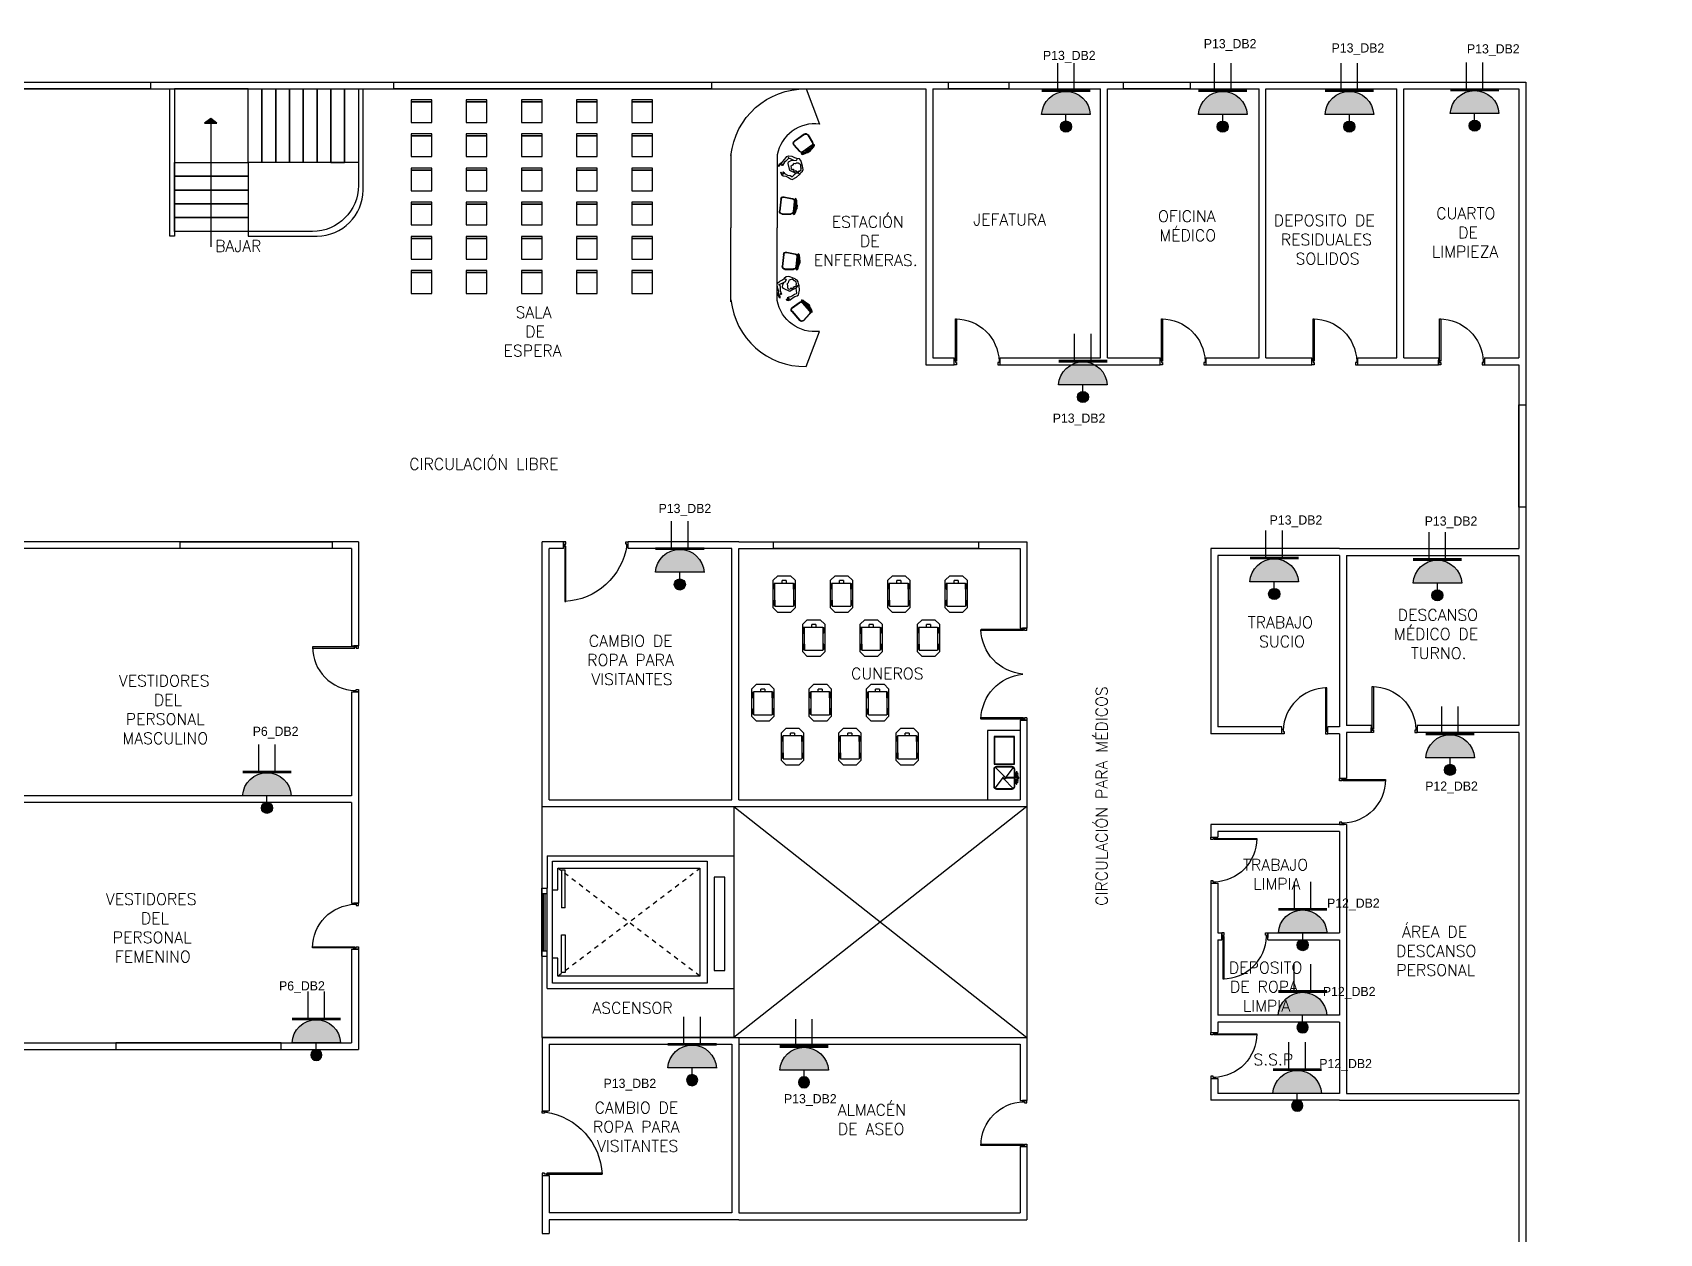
# Model space of a CAD drawing. Header units: metres. Extents: x -39 to 21688, y -24 to 9022.
# Drawn here: x 205.48 to 240.87, y 31.4 to 57.52 of the extents above; entities that cross this region are included whole.
import ezdxf

# ---------------------------------------------------------------- set-up
doc = ezdxf.new("R2010")
doc.units = ezdxf.units.M
doc.header["$MEASUREMENT"] = 0
doc.linetypes.add('HIDDEN', pattern=[0.375, 0.25, -0.125])
for name, color, linetype in [('ALMACEN', 10, 'Continuous'), ('AN-TEXTO', 3, 'Continuous'), ('AR-ASCENSOR', 4, 'Continuous'), ('AR-ESCALERAS', 1, 'Continuous'), ('AR-MOBILIRIO', 1, 'Continuous'), ('AR-MUROS', 6, 'Continuous'), ('AR-PUERTAS', 2, 'Continuous'), ('AR-SUELO', 1, 'Continuous'), ('AR-VENTANAS', 2, 'Continuous'), ('MOBILIARIO', 42, 'Continuous')]:
    doc.layers.add(name, color=color, linetype=linetype)
doc.styles.add('REGULAR-2.5', font='romans.shx', dxfattribs={"height": 2.5})

# ---------------------------------------------------------------- blocks, each defined once
blk = doc.blocks.new('AR-ESCALERAS 1 PISO')
at = {"layer": 'AR-ESCALERAS'}
blk.add_lwpolyline([(-2.25, 0.8), (-3.85, 0.8), (-3.85, -0.8), (-2.25, -0.8), (-2.25, 0.8)], dxfattribs=at)
for points in [[(-2.25, 0.8), (-1.95, 0.8), (-1.95, -0.8), (-2.25, -0.8)], [(-1.95, 0.8), (-1.65, 0.8), (-1.65, -0.8), (-1.95, -0.8)], [(-1.65, 0.8), (-1.35, 0.8), (-1.35, -0.8), (-1.65, -0.8)], [(-1.35, 0.8), (-1.05, 0.8), (-1.05, -0.8), (-1.35, -0.8)], [(-1.05, 0.8), (-0.75, 0.8), (-0.75, -0.8), (-1.05, -0.8)], [(-0.75, 0.8), (-0.45, 0.8), (-0.45, -0.8), (-0.75, -0.8)], [(-0.45, 0.8), (-0.15, 0.8), (-0.15, -0.8), (-0.45, -0.8)], [(-0.15, 0.8), (0.15, 0.8), (0.15, -0.8), (-0.15, -0.8)], [(-2.25, -0.8), (-2.25, -1.1), (-3.85, -1.1), (-3.85, -0.8)], [(-0.15, -0.8), (-0.45, -0.8), (-0.45, -0.8), (-0.15, -0.8)], [(-2.25, -1.1), (-2.25, -1.4), (-3.85, -1.4), (-3.85, -1.1)], [(-2.25, -1.4), (-2.25, -1.7), (-3.85, -1.7), (-3.85, -1.4)], [(-2.25, -1.7), (-2.25, -2), (-3.85, -2), (-3.85, -1.7)], [(-2.25, -2), (-2.25, -2.3), (-3.85, -2.3), (-3.85, -2)]]:
    blk.add_lwpolyline(points, close=True, dxfattribs=at)
blk = doc.blocks.new('AR-ASCENSOR 1')
at = {"layer": 'AR-ASCENSOR'}
for p, q in [((8.5, 3.7), (-1.9, 3.7)), ((8.5, 3.7), (8.5, 1.9)), ((-0.4, -3.4), (-0.4, 3.4)), ((-0.4, 3.4), (8.2, 3.4)), ((0, 3), (7.9, 3)), ((0, -3), (0, 3)), ((7.5, 0.7), (7.5, 2.8)), ((7.5, 2.8), (7.7, 2.8)), ((7.7, 2.8), (7.7, 0.7)), ((7.9, 3), (7.9, 2)), ((8.2, 3.4), (8.2, -3.4)), ((-0.8, 2.7), (-1.4, 2.7)), ((-1.4, 2.7), (-1.4, -2.5)), ((-0.8, -2.5), (-0.8, 2.7)), ((7.9, 2), (8.2, 2)), ((8.8, 1.9), (8.5, 1.9)), ((8.5, 1.9), (8.5, -1.9)), ((8.8, 1.9), (8.8, -1.9)), ((8.8, 1.6), (8.5, 1.6)), ((8.6, 1.6), (8.6, -1.6)), ((8.7, 1.6), (8.7, -1.6)), ((7.7, 0.7), (7.5, 0.7)), ((7.5, -0.8), (7.5, -2.9)), ((7.5, -0.8), (7.7, -0.8)), ((7.7, -2.9), (7.7, -0.8)), ((8.2, -1.8), (7.9, -1.8)), ((7.9, -1.8), (7.9, -3)), ((8.8, -1.6), (8.5, -1.6)), ((-1.4, -2.5), (-0.8, -2.5)), ((8.8, -1.9), (8.5, -1.9)), ((8.5, -3.7), (8.5, -1.9)), ((8.2, -3.4), (-0.4, -3.4)), ((7.9, -3), (0, -3)), ((7.5, -2.9), (7.7, -2.9)), ((8.5, -3.7), (-1.9, -3.7))]:
    blk.add_line(p, q, dxfattribs=at)
blk.add_lwpolyline([(-1.9, -3.7), (-1.9, 3.7)], dxfattribs=at)
at = {"layer": 'AR-ASCENSOR', "linetype": 'HIDDEN'}
for points in [[(0, 3), (7.9, -3)], [(7.9, 3), (0, -3)]]:
    blk.add_lwpolyline(points, dxfattribs=at)
blk = doc.blocks.new('AR-ESTACION DE ENFERMERAS')
at = {"layer": 'AR-MOBILIRIO'}
for p, q in [((-1.792, 3.363), (-1.792, 1.567)), ((-0.584, 2.259), (-0.616, 1.969)), ((-0.575, 2.257), (-0.606, 1.968)), ((-0.508, 2.307), (-0.304, 2.266)), ((-0.506, 2.317), (-0.302, 2.276)), ((-0.258, 2.205), (-0.286, 1.956)), ((-0.248, 2.203), (-0.276, 1.955)), ((-0.234, 2.041), (-0.266, 2.044)), ((-0.235, 2.036), (-0.266, 2.039)), ((-0.253, 2.118), (-0.262, 2.039)), ((-0.229, 2.075), (-0.262, 2.079)), ((-0.226, 2.115), (-0.258, 2.119)), ((-0.226, 2.11), (-0.258, 2.114)), ((-0.248, 2.118), (-0.257, 2.038)), ((-0.243, 2.117), (-0.252, 2.038)), ((-0.238, 2.117), (-0.247, 2.037)), ((-0.233, 2.116), (-0.242, 2.037)), ((-0.228, 2.116), (-0.237, 2.036)), ((-0.551, 1.905), (-0.343, 1.905)), ((-0.551, 1.895), (-0.343, 1.895)), ((-1.792, -0.23), (-1.792, 1.566)), ((-0.517, 0.919), (-0.549, 0.63)), ((-0.507, 0.918), (-0.539, 0.629)), ((-0.44, 0.968), (-0.236, 0.927)), ((-0.438, 0.977), (-0.235, 0.937)), ((-0.191, 0.865), (-0.218, 0.616)), ((-0.181, 0.864), (-0.208, 0.615)), ((-0.483, 0.566), (-0.275, 0.566)), ((-0.483, 0.556), (-0.275, 0.556)), ((-0.167, 0.697), (-0.199, 0.7)), ((-0.166, 0.702), (-0.198, 0.705)), ((-0.185, 0.779), (-0.194, 0.7)), ((-0.161, 0.736), (-0.194, 0.74)), ((-0.158, 0.771), (-0.191, 0.775)), ((-0.158, 0.776), (-0.19, 0.78)), ((-0.18, 0.779), (-0.189, 0.699)), ((-0.175, 0.778), (-0.184, 0.698)), ((-0.17, 0.777), (-0.179, 0.698)), ((-0.165, 0.777), (-0.174, 0.697)), ((-0.16, 0.776), (-0.169, 0.697)), ((-0.307, -0.367), (-0.138, -0.245)), ((-0.301, -0.375), (-0.132, -0.254)), ((-0.056, -0.262), (0.108, -0.451)), ((-0.048, -0.255), (0.115, -0.445)), ((0.032, -0.299), (0.007, -0.32)), ((0.035, -0.302), (0.011, -0.323)), ((0.011, -0.316), (0.063, -0.377)), ((0.015, -0.313), (0.067, -0.374)), ((0.019, -0.31), (0.071, -0.37)), ((0.022, -0.307), (0.075, -0.367)), ((0.026, -0.303), (0.078, -0.364)), ((0.03, -0.3), (0.082, -0.361)), ((0.059, -0.328), (0.034, -0.35)), ((0.081, -0.355), (0.056, -0.376)), ((0.084, -0.359), (0.06, -0.38)), ((-0.317, -0.464), (-0.126, -0.684)), ((-0.31, -0.458), (-0.119, -0.678)), ((-0.035, -0.68), (0.106, -0.527)), ((-0.028, -0.687), (0.113, -0.534))]:
    blk.add_line(p, q, dxfattribs=at)
at = {"layer": 'AR-MOBILIRIO', "linetype": 'ByBlock'}
for p, q in [((-0.672, 0.172), (-0.662, 0.218)), ((-0.652, 0.09), (-0.672, 0.172)), ((-0.662, 0.218), (-0.609, 0.269)), ((-0.632, 0.021), (-0.652, 0.09)), ((-0.642, 0.191), (-0.61, 0.17)), ((-0.637, -0.018), (-0.632, 0.021)), ((-0.612, 0.191), (-0.63, 0.185)), ((-0.559, 0.213), (-0.612, 0.191)), ((-0.61, 0.17), (-0.602, 0.118)), ((-0.609, 0.269), (-0.539, 0.304)), ((-0.602, 0.118), (-0.598, 0.08)), ((-0.598, 0.08), (-0.597, 0.04)), ((-0.597, 0.04), (-0.581, -0.004)), ((-0.494, 0.247), (-0.559, 0.213)), ((-0.546, 0.126), (-0.532, 0.191)), ((-0.515, 0.095), (-0.546, 0.126)), ((-0.539, 0.304), (-0.499, 0.332)), ((-0.532, 0.191), (-0.499, 0.25)), ((-0.361, 0.023), (-0.515, 0.095)), ((-0.453, 0.374), (-0.499, 0.332)), ((-0.499, 0.332), (-0.467, 0.322)), ((-0.454, 0.293), (-0.494, 0.247)), ((-0.467, 0.322), (-0.454, 0.293)), ((-0.39, 0.387), (-0.453, 0.374)), ((-0.405, 0.23), (-0.431, 0.203)), ((-0.431, 0.203), (-0.422, 0.15)), ((-0.422, 0.15), (-0.424, 0.105)), ((-0.424, 0.105), (-0.393, 0.085)), ((-0.399, 0.259), (-0.405, 0.23)), ((-0.378, 0.293), (-0.399, 0.259)), ((-0.393, 0.085), (-0.372, 0.064)), ((-0.34, 0.369), (-0.39, 0.387)), ((-0.336, 0.314), (-0.378, 0.293)), ((-0.315, 0.048), (-0.361, 0.023)), ((-0.345, 0.093), (-0.332, 0.111)), ((-0.342, 0.066), (-0.345, 0.093)), ((-0.261, 0.333), (-0.34, 0.369)), ((-0.308, 0.319), (-0.336, 0.314)), ((-0.332, 0.111), (-0.305, 0.09)), ((-0.218, 0.103), (-0.315, 0.048)), ((-0.279, 0.296), (-0.308, 0.319)), ((-0.305, 0.09), (-0.279, 0.108)), ((-0.259, 0.282), (-0.279, 0.296)), ((-0.279, 0.108), (-0.274, 0.131)), ((-0.274, 0.131), (-0.246, 0.132)), ((-0.186, 0.298), (-0.261, 0.333)), ((-0.232, 0.285), (-0.259, 0.282)), ((-0.246, 0.132), (-0.245, 0.15)), ((-0.245, 0.15), (-0.215, 0.138)), ((-0.224, 0.256), (-0.232, 0.285)), ((-0.21, 0.253), (-0.224, 0.256)), ((-0.221, 0.189), (-0.204, 0.206)), ((-0.202, 0.173), (-0.221, 0.189)), ((-0.215, 0.138), (-0.202, 0.173)), ((-0.177, 0.16), (-0.215, 0.104)), ((-0.215, 0.104), (-0.212, 0.039)), ((-0.212, 0.039), (-0.204, -0.009)), ((-0.204, 0.206), (-0.21, 0.253)), ((-0.159, 0.255), (-0.186, 0.298)), ((-0.14, 0.157), (-0.177, 0.16)), ((-0.156, 0.209), (-0.159, 0.255)), ((-0.138, 0.158), (-0.156, 0.209)), ((-0.151, -0.059), (-0.134, 0.052)), ((-0.134, 0.052), (-0.14, 0.157)), ((-0.641, -0.082), (-0.637, -0.018)), ((-0.61, -0.141), (-0.641, -0.082)), ((-0.605, -0.034), (-0.614, -0.07)), ((-0.614, -0.07), (-0.609, -0.106)), ((-0.605, -0.119), (-0.61, -0.141)), ((-0.609, -0.106), (-0.605, -0.119)), ((-0.591, -0.033), (-0.605, -0.034)), ((-0.571, -0.055), (-0.591, -0.033)), ((-0.581, -0.004), (-0.565, -0.044)), ((-0.565, -0.044), (-0.571, -0.055)), ((-0.44, -0.172), (-0.457, -0.176)), ((-0.457, -0.176), (-0.457, -0.186)), ((-0.457, -0.186), (-0.403, -0.199)), ((-0.397, -0.174), (-0.44, -0.172)), ((-0.386, -0.119), (-0.427, -0.13)), ((-0.427, -0.13), (-0.426, -0.136)), ((-0.426, -0.136), (-0.387, -0.146)), ((-0.403, -0.199), (-0.354, -0.185)), ((-0.38, -0.153), (-0.397, -0.174)), ((-0.387, -0.146), (-0.38, -0.153)), ((-0.347, -0.113), (-0.386, -0.119)), ((-0.354, -0.185), (-0.308, -0.141)), ((-0.297, -0.089), (-0.347, -0.113)), ((-0.308, -0.141), (-0.247, -0.104)), ((-0.252, -0.053), (-0.297, -0.089)), ((-0.208, -0.033), (-0.252, -0.053)), ((-0.247, -0.104), (-0.185, -0.084)), ((-0.2, -0.03), (-0.208, -0.033)), ((-0.204, -0.009), (-0.2, -0.03)), ((-0.185, -0.084), (-0.151, -0.059))]:
    blk.add_line(p, q, dxfattribs=at)
at = {"layer": 'AR-MOBILIRIO'}
for points in [[(-1.792, 3.317, -0.388962), (0.028, 4.934), (0.354, 4.08, 0.39649), (-0.672, 3.332), (-0.671, 1.567)], [(-1.792, -0.184, 0.388962), (0.028, -1.801), (0.354, -0.947, -0.39649), (-0.672, -0.199), (-0.671, 1.566)]]:
    blk.add_lwpolyline(points, format="xyb", dxfattribs=at)
at = {"layer": 'AR-MOBILIRIO', "linetype": 'ByBlock'}
for points in [[(-0.626, 3.064), (-0.648, 3.054), (-0.619, 3.115), (-0.566, 3.15), (-0.531, 3.17), (-0.488, 3.228), (-0.436, 3.294), (-0.393, 3.313), (-0.32, 3.302), (-0.25, 3.267), (-0.204, 3.253), (-0.142, 3.242)], [(-0.204, 3.253), (-0.192, 3.221), (-0.208, 3.193), (-0.268, 3.197), (-0.335, 3.228), (-0.385, 3.257), (-0.4, 3.268), (-0.402, 3.281), (-0.399, 3.243), (-0.436, 3.205), (-0.464, 3.179), (-0.496, 3.154), (-0.521, 3.115), (-0.543, 3.078), (-0.556, 3.076), (-0.55, 3.105), (-0.559, 3.115), (-0.593, 3.101), (-0.619, 3.075), (-0.626, 3.064)], [(-0.216, 2.89), (-0.318, 2.934), (-0.366, 2.956), (-0.401, 3.122), (-0.396, 3.165), (-0.336, 3.194), (-0.269, 3.202)], [(-0.124, 2.86), (-0.094, 2.906), (-0.059, 2.935), (-0.041, 2.983), (-0.058, 3.064), (-0.078, 3.148), (-0.094, 3.199), (-0.142, 3.242)], [(-0.582, 2.911), (-0.591, 2.906), (-0.568, 2.855), (-0.527, 2.824), (-0.464, 2.815), (-0.398, 2.789), (-0.345, 2.751), (-0.304, 2.739), (-0.205, 2.793), (-0.126, 2.861), (-0.145, 2.892), (-0.214, 2.889)], [(-0.214, 2.889), (-0.263, 2.847), (-0.297, 2.812), (-0.311, 2.796), (-0.318, 2.8), (-0.36, 2.823), (-0.417, 2.837), (-0.466, 2.862), (-0.494, 2.89), (-0.527, 2.916), (-0.532, 2.911), (-0.516, 2.874), (-0.518, 2.864), (-0.545, 2.865), (-0.569, 2.9), (-0.582, 2.911)], [(-0.32, 2.966), (-0.301, 2.985), (-0.278, 2.986), (-0.279, 2.951), (-0.248, 2.942), (-0.227, 2.951), (-0.21, 2.93), (-0.194, 2.94), (-0.187, 2.909), (-0.15, 2.92), (-0.149, 2.945), (-0.126, 2.942), (-0.092, 2.975), (-0.098, 2.987), (-0.079, 3.012), (-0.098, 3.031), (-0.099, 3.056), (-0.098, 3.093), (-0.119, 3.112), (-0.162, 3.133), (-0.201, 3.129), (-0.228, 3.116), (-0.265, 3.121), (-0.302, 3.081), (-0.339, 3.055), (-0.336, 3.019), (-0.34, 2.99)]]:
    blk.add_lwpolyline(points, dxfattribs=at)
at = {"layer": 'AR-MOBILIRIO'}
for centre, radius, start, end in [((-0.871, 2.148), 0.646, 336.7176, 10.5405), ((-0.206, 2.055), 0.0305, 272.5051, 304.8395), ((-0.202, 2.089), 0.0305, 42.2784, 74.6625), ((-0.804, 0.809), 0.646, 336.7176, 10.5405), ((-0.138, 0.716), 0.0305, 272.5051, 304.8395), ((-0.134, 0.75), 0.0305, 42.2784, 74.6625), ((-0.431, -0.75), 0.646, 23.8876, 57.7104), ((0.067, -0.299), 0.0305, 89.4483, 121.8325), ((0.089, -0.325), 0.0305, 319.675, 352.0095)]:
    blk.add_arc(centre, radius, start, end, dxfattribs=at)
at = {"layer": 'AR-MOBILIRIO', "extrusion": (0, 0, -1)}
for centre, major_axis, start_param, end_param in [((-0.518, 2.251), (0.0369, 0.0554), 4.232936, 5.879449), ((-0.518, 2.251), (0.0313, 0.0471), 4.232936, 5.879449), ((-0.314, 2.211), (0.0313, 0.0471), 5.879449, 7.375986), ((-0.314, 2.211), (0.0369, 0.0554), 5.879449, 7.375986), ((-0.55, 1.962), (0.0369, 0.0554), 2.568445, 4.232936), ((-0.55, 1.962), (0.0313, 0.0471), 2.568445, 4.232936), ((-0.342, 1.962), (0.0313, 0.0471), 1.092801, 2.568445), ((-0.342, 1.962), (0.0369, 0.0554), 1.092801, 2.568445), ((-0.451, 0.912), (0.0369, 0.0554), 4.232936, 5.879449), ((-0.451, 0.912), (0.0313, 0.0471), 4.232936, 5.879449), ((-0.247, 0.871), (0.0313, 0.0471), 5.879449, 7.375986), ((-0.247, 0.871), (0.0369, 0.0554), 5.879449, 7.375986), ((-0.482, 0.623), (0.0369, 0.0554), 2.568445, 4.232936), ((-0.482, 0.623), (0.0313, 0.0471), 2.568445, 4.232936), ((-0.274, 0.622), (0.0313, 0.0471), 1.092801, 2.568445), ((-0.274, 0.622), (0.0369, 0.0554), 1.092801, 2.568445), ((-0.267, -0.421), (-0.0156, 0.0647), 4.232936, 5.879449), ((-0.267, -0.421), (-0.0132, 0.055), 4.232936, 5.879449), ((-0.099, -0.299), (-0.0156, 0.0647), 5.879449, 7.375986), ((-0.099, -0.299), (-0.0132, 0.055), 5.879449, 7.375986), ((-0.076, -0.641), (-0.0156, 0.0647), 2.568445, 4.232936), ((-0.076, -0.641), (-0.0132, 0.055), 2.568445, 4.232936), ((0.065, -0.488), (-0.0132, 0.055), 1.092801, 2.568445), ((0.065, -0.488), (-0.0156, 0.0647), 1.092801, 2.568445)]:
    blk.add_ellipse(centre, major_axis=major_axis, ratio=1, start_param=start_param, end_param=end_param, dxfattribs=at)
at = {"layer": 'AR-MOBILIRIO'}
for centre, major_axis, start_param, end_param in [((-0.244, 2.078), (0.022, 0.194), 2.867658, 6.556557), ((-0.269, 2.081), (0.022, 0.194), 3.414965, 6.009251), ((-0.176, 0.739), (0.022, 0.194), 2.867658, 6.556557), ((-0.202, 0.741), (0.022, 0.194), 3.414965, 6.009251), ((0.047, -0.338), (-0.128, 0.148), 2.867658, 6.556557), ((0.027, -0.354), (-0.128, 0.148), 3.414965, 6.009251)]:
    blk.add_ellipse(centre, major_axis=major_axis, ratio=0.239226, start_param=start_param, end_param=end_param, dxfattribs=at)
for points in [[(-0.188, 2.03), (-0.185, 2.049), (-0.183, 2.068), (-0.18, 2.095), (-0.18, 2.102), (-0.179, 2.11)], [(-0.121, 0.691), (-0.118, 0.71), (-0.115, 0.729), (-0.113, 0.755), (-0.112, 0.763), (-0.112, 0.771)], [(0.119, -0.329), (0.108, -0.314), (0.095, -0.299), (0.078, -0.28), (0.072, -0.274), (0.067, -0.268)]]:
    blk.add_open_spline(points, degree=3, knots=[4.503628, 4.503628, 4.503628, 4.503628, 4.7924379, 4.7924379, 4.9095358, 4.9095358, 4.9095358, 4.9095358], dxfattribs=at)
at = {"layer": 'MOBILIARIO', "linetype": 'ByBlock'}
blk.add_line((-0.63, 0.185), (-0.642, 0.191), dxfattribs=at)
blk = doc.blocks.new('AR-ESTACION DE ENFERMERAS 1')
at = {"layer": 'AR-MOBILIRIO'}
for p, q in [((0.413, 4.588), (0.176, 4.418)), ((0.419, 4.58), (0.182, 4.41)), ((0.5, 4.563), (0.606, 4.384)), ((0.508, 4.568), (0.614, 4.389)), ((0.165, 4.32), (0.304, 4.165)), ((0.172, 4.327), (0.311, 4.172)), ((0.59, 4.309), (0.387, 4.163)), ((0.596, 4.301), (0.393, 4.155)), ((0.481, 4.179), (0.462, 4.205)), ((0.53, 4.247), (0.465, 4.201)), ((0.485, 4.181), (0.466, 4.208)), ((0.533, 4.243), (0.468, 4.197)), ((0.536, 4.239), (0.471, 4.193)), ((0.539, 4.235), (0.474, 4.189)), ((0.542, 4.231), (0.477, 4.185)), ((0.545, 4.227), (0.479, 4.18)), ((0.514, 4.201), (0.494, 4.228)), ((0.542, 4.222), (0.523, 4.248)), ((0.546, 4.225), (0.527, 4.251))]:
    blk.add_line(p, q, dxfattribs=at)
for centre, radius, start, end in [((0.139, 4.727), 0.646, 288.6156, 322.4385), ((0.514, 4.17), 0.0305, 224.4031, 256.7375), ((0.542, 4.19), 0.0305, 354.1764, 26.5605)]:
    blk.add_arc(centre, radius, start, end, dxfattribs=at)
at = {"layer": 'AR-MOBILIRIO', "extrusion": (0, 0, -1)}
for centre, major_axis, start_param, end_param in [((0.215, 4.364), (0.0659, 0.0096), 2.568445, 4.232936), ((0.215, 4.364), (0.056, 0.0081), 2.568445, 4.232936), ((0.452, 4.534), (0.0659, 0.0096), 4.232936, 5.879449), ((0.452, 4.534), (0.056, 0.0081), 4.232936, 5.879449), ((0.557, 4.355), (0.056, 0.0081), 5.879449, 7.375986), ((0.557, 4.355), (0.0659, 0.0096), 5.879449, 7.375986), ((0.354, 4.209), (0.0659, 0.0096), 1.092801, 2.568445), ((0.354, 4.209), (0.056, 0.0081), 1.092801, 2.568445)]:
    blk.add_ellipse(centre, major_axis=major_axis, ratio=1, start_param=start_param, end_param=end_param, dxfattribs=at)
at = {"layer": 'AR-MOBILIRIO'}
for centre, start_param, end_param in [((0.506, 4.214), 2.867658, 6.556557), ((0.491, 4.234), 3.414965, 6.009251)]:
    blk.add_ellipse(centre, major_axis=(0.159, 0.113), ratio=0.239226, start_param=start_param, end_param=end_param, dxfattribs=at)
blk.add_open_spline([(0.507, 4.141), (0.523, 4.151), (0.539, 4.162), (0.561, 4.178), (0.567, 4.182), (0.573, 4.187)], degree=3, knots=[4.503628, 4.503628, 4.503628, 4.503628, 4.7924379, 4.7924379, 4.9095358, 4.9095358, 4.9095358, 4.9095358], dxfattribs=at)
at = {"layer": 'AR-MOBILIRIO', "color": 1}
blk.add_blockref('AR-ESTACION DE ENFERMERAS', (0.431, 0.75), dxfattribs=at)
blk = doc.blocks.new('silla')
for points in [[(-0.225, -0.023), (0.225, -0.023), (0.225, 0.023), (-0.225, 0.023)], [(-0.225, -0.473), (0.225, -0.473), (0.225, -0.023), (-0.225, -0.023)]]:
    blk.add_lwpolyline(points, close=True)
blk = doc.blocks.new('*U108')
at = {"layer": 'AR-MOBILIRIO'}
blk.add_blockref('silla', (0, 0.225), dxfattribs=at)
blk = doc.blocks.new('*U101')
at = {"layer": 'AR-MUROS', "color": 0, "linetype": 'ByBlock', "lineweight": -2}
for p in [(0, 3.717), (1.2, 3.717), (2.4, 3.717), (3.6, 3.717), (4.8, 3.717), (0, 2.974), (1.2, 2.974), (2.4, 2.974), (3.6, 2.974), (4.8, 2.974), (0, 2.23), (1.2, 2.23), (2.4, 2.23), (3.6, 2.23), (4.8, 2.23), (0, 1.487), (1.2, 1.487), (2.4, 1.487), (3.6, 1.487), (4.8, 1.487), (0, 0.743), (1.2, 0.743), (2.4, 0.743), (3.6, 0.743), (4.8, 0.743), (0, 0), (1.2, 0), (2.4, 0), (3.6, 0), (4.8, 0)]:
    blk.add_blockref('*U108', p, dxfattribs=at)
blk = doc.blocks.new('AR-PUERTA 1')
at = {"layer": 'AR-PUERTAS', "linetype": 'Continuous'}
for points in [[(0.954, 0.033), (0.954, 0.958), (0.929, 0.958), (0.929, 0.033)], [(0.004, 0.058), (0.004, 0.008), (0.029, 0.008), (0.029, -0.042), (-0.021, -0.042), (-0.021, 0.058)], [(0.929, 0.008), (0.929, -0.042), (0.979, -0.042), (0.979, 0.058), (0.954, 0.058), (0.954, 0.008)]]:
    blk.add_lwpolyline(points, close=True, dxfattribs=at)
blk.add_arc((0.954, 0.008), 0.949, 89.9989, 178.4932, dxfattribs=at)
blk = doc.blocks.new('111111')
at = {"layer": 'AR-PUERTAS', "linetype": 'Continuous'}
for p, q in [((254.317, 121.561), (254.317, 122.51)), ((254.342, 121.586), (254.342, 122.51)), ((256.267, 122.51), (256.242, 122.51)), ((256.242, 121.586), (256.242, 122.51)), ((256.267, 121.561), (256.267, 122.51)), ((254.292, 121.511), (254.292, 121.611)), ((254.317, 121.611), (254.292, 121.611)), ((254.342, 121.511), (254.292, 121.511)), ((254.342, 121.586), (254.317, 121.586)), ((254.342, 121.561), (254.317, 121.561)), ((254.342, 121.511), (254.342, 121.561)), ((256.242, 121.586), (256.267, 121.586)), ((256.242, 121.511), (256.242, 121.561)), ((256.242, 121.561), (256.267, 121.561)), ((256.242, 121.511), (256.292, 121.511)), ((256.267, 121.611), (256.292, 121.611)), ((256.292, 121.511), (256.292, 121.611))]:
    blk.add_line(p, q, dxfattribs=at)
for centre, start, end in [((254.297, 121.512), 5.0221, 88.847), ((256.287, 121.512), 91.153, 174.9779)]:
    blk.add_arc(centre, 0.999, start, end, dxfattribs=at)
blk = doc.blocks.new('AR-PUERTA 2')
at = {"layer": 'AR-PUERTAS', "linetype": 'Continuous'}
for points in [[(-1.354, -0.058), (-1.354, -0.008), (-1.329, -0.008), (-1.329, 0.042), (-1.379, 0.042), (-1.379, -0.058)], [(-0.029, -0.008), (-0.029, 0.042), (0.021, 0.042), (0.021, -0.058), (-0.004, -0.058), (-0.004, -0.008)], [(-0.004, -0.058), (-0.004, -1.258), (-0.029, -1.258), (-0.029, -0.058)]]:
    blk.add_lwpolyline(points, close=True, dxfattribs=at)
blk.add_arc((0.061, 0.169), 1.428, 188.1236, 267.3924, dxfattribs=at)
blk = doc.blocks.new('A$C50123A65')
at = {"layer": 'AR-MOBILIRIO', "linetype": 'Continuous'}
for p, q in [((0.1, 0.48), (0, 0.38)), ((0, 0.1), (0, 0.38)), ((0.1, 0.48), (0.7, 0.48)), ((0.136, 0.44), (0.136, 0.04)), ((0.136, 0.44), (0.64, 0.44)), ((0.136, 0.38), (0.136, 0.1)), ((0.148, 0.46), (0.268, 0.46)), ((0.148, 0.444), (0.148, 0.46)), ((0.268, 0.444), (0.148, 0.444)), ((0.268, 0.46), (0.268, 0.444)), ((0.628, 0.46), (0.508, 0.46)), ((0.508, 0.46), (0.508, 0.444)), ((0.508, 0.444), (0.628, 0.444)), ((0.628, 0.444), (0.628, 0.46)), ((0.64, 0.44), (0.64, 0.04)), ((0.8, 0.38), (0.7, 0.48)), ((0.8, 0.38), (0.8, 0.1)), ((0.1, 0), (0, 0.1)), ((0.64, 0.04), (0.136, 0.04)), ((0.268, 0.036), (0.148, 0.036)), ((0.148, 0.036), (0.148, 0.02)), ((0.148, 0.02), (0.268, 0.02)), ((0.268, 0.02), (0.268, 0.036)), ((0.508, 0.036), (0.628, 0.036)), ((0.508, 0.02), (0.508, 0.036)), ((0.628, 0.02), (0.508, 0.02)), ((0.628, 0.036), (0.628, 0.02)), ((0.64, 0.284), (0.696, 0.284)), ((0.696, 0.196), (0.64, 0.196)), ((0.696, 0.196), (0.696, 0.284)), ((0.8, 0.1), (0.7, 0)), ((0.7, 0), (0.1, 0))]:
    blk.add_line(p, q, dxfattribs=at)
blk = doc.blocks.new('A$C37713720')
at = {"layer": 'AR-MOBILIRIO'}
for p, q in [((0.243, 0.268), (0.027, 0.482)), ((0.243, 0.236), (0.421, 0.48)), ((0.484, 0.381), (0.484, 0.309)), ((0.491, 0.389), (0.494, 0.389)), ((0.494, 0.389), (0.494, 0.308)), ((0.025, 0.025), (0.203, 0.269)), ((0.419, 0.023), (0.203, 0.235)), ((0.521, 0.262), (0.281, 0.262)), ((0.521, 0.242), (0.281, 0.242)), ((0.484, 0.123), (0.484, 0.195)), ((0.491, 0.116), (0.494, 0.116)), ((0.494, 0.116), (0.494, 0.196))]:
    blk.add_line(p, q, dxfattribs=at)
for points in [[(0.446, 0.242), (0.446, 0.06, -0.414214), (0.386, 0), (0.06, 0, -0.414214), (0, 0.06), (0, 0.444, -0.414214), (0.06, 0.504), (0.386, 0.504, -0.414214), (0.446, 0.444), (0.446, 0.261)], [(0.436, 0.242), (0.436, 0.06, -0.414214), (0.386, 0.01), (0.06, 0.01, -0.414214), (0.01, 0.06), (0.01, 0.444, -0.414214), (0.06, 0.494), (0.386, 0.494, -0.414214), (0.436, 0.444), (0.436, 0.261)]]:
    blk.add_lwpolyline(points, format="xyb", dxfattribs=at)
for radius in [0.026, 0.021]:
    blk.add_circle((0.223, 0.252), radius, dxfattribs=at)
for centre, radius, start, end in [((0.491, 0.325), 0.0345, 101.2383, 84.7455), ((0.491, 0.381), 0.00711, 90.0178, 180.0178), ((0.281, 0.252), 0.01, 90, 270), ((0.491, 0.18), 0.0345, 275.2545, 258.7617), ((0.491, 0.325), 0.0167, 113.6664, 79.0987), ((0.491, 0.18), 0.0167, 280.9013, 246.3336), ((0.491, 0.123), 0.00711, 179.9822, 269.9822), ((0.521, 0.252), 0.02, 210, 150), ((0.521, 0.252), 0.01, 270, 90)]:
    blk.add_arc(centre, radius, start, end, dxfattribs=at)
blk = doc.blocks.new('16A twin WP')
at = {"ltscale": 8}
h = blk.add_hatch(color=256, dxfattribs=at)
edge = h.paths.add_edge_path()
edge.add_ellipse((17.4, -1), major_axis=(0.2, 17.4), ratio=1, start_angle=273.7089, end_angle=447.4296, ccw=False)
edge.add_line((34.8, 0), (0, 0))
h = blk.add_hatch(color=256, dxfattribs=at)
edge = h.paths.add_edge_path()
edge.add_ellipse((17.4, -8.7), major_axis=(-2.81, 2.81), ratio=1, start_angle=0, end_angle=360)
for p, q in [((11.5, 16.9), (11.5, 36.5)), ((23.3, 16.9), (23.3, 36.5)), ((34.8, 0), (0, 0)), ((17.4, -4.7), (17.4, 0))]:
    blk.add_line(p, q, dxfattribs=at)
at = {"ltscale": 8, "const_width": 2}
blk.add_lwpolyline([(34.8, 16.9), (0, 16.9)], dxfattribs=at)
at = {"ltscale": 8, "extrusion": (0, 0, -1)}
blk.add_ellipse((17.4, -1), major_axis=(0.2, 17.4), ratio=1, start_param=-1.525934, end_param=1.506063, dxfattribs=at)
at = {"ltscale": 8}
blk.add_ellipse((17.4, -8.7), major_axis=(-2.81, 2.81), ratio=1, start_param=3.926991, end_param=10.210176, dxfattribs=at)

msp = doc.modelspace()

# ---------------------------------------------------------------- hatches: boundary and pattern name
at = {"layer": 'AR-ESCALERAS'}
h = msp.add_hatch(color=1, dxfattribs=at)
h.dxf.hatch_style = 1
h.paths.add_polyline_path([(209.35507, 55.65025), (209.22124, 55.55582), (209.35507, 55.55582), (209.48891, 55.55582)])

# ---------------------------------------------------------------- linework, layer by layer
msp.add_lwpolyline([(209.48891, 55.55582), (209.35507, 55.65025), (209.22124, 55.55582), (209.35507, 55.55582)], close=True, dxfattribs=at)
msp.add_lwpolyline([(209.35507, 55.55582), (209.35507, 52.86049)], dxfattribs=at)
at = {"layer": 'AR-MOBILIRIO'}
for points in [[(226.39459, 41.60864), (226.83956, 41.60864), (226.83956, 42.20864), (226.39459, 42.20864)], [(226.40459, 41.61864), (226.82956, 41.61864), (226.82956, 42.19864), (226.40459, 42.19864)]]:
    msp.add_lwpolyline(points, close=True, dxfattribs=at)
at = {"layer": 'AR-MUROS'}
for p, q in [((144.01989, 56.44698), (237.95949, 56.44698)), ((235.30949, 50.44698), (236.05949, 50.44698)), ((235.30949, 50.29698), (236.05949, 50.29698)), ((237.05949, 50.44698), (237.80949, 50.44698)), ((237.05949, 50.29698), (237.80949, 50.29698)), ((212.56766, 46.44698), (199.76936, 46.44698)), ((217.03173, 46.44698), (216.56766, 46.44698)), ((220.84331, 46.44698), (218.43173, 46.44698)), ((212.41766, 46.29698), (204.19378, 46.29698)), ((217.03173, 46.29698), (216.71766, 46.29698)), ((220.69331, 46.29698), (218.43173, 46.29698)), ((220.84331, 40.8338), (220.84331, 46.29698)), ((216.56766, 40.6838), (220.84331, 40.6838)), ((212.41766, 38.58591), (212.56766, 38.58591)), ((212.41766, 37.58591), (212.56766, 37.58591)), ((216.56766, 35.66455), (216.56766, 34.06352)), ((216.71766, 35.51455), (216.71766, 34.06352)), ((216.56766, 32.66352), (216.56766, 31.69888)), ((216.71766, 32.66352), (216.71766, 31.84888)), ((220.69331, 31.84888), (216.71766, 31.84888)), ((220.84331, 31.69888), (216.71766, 31.69888)), ((216.56766, 31.39947), (216.71766, 31.39947))]:
    msp.add_line(p, q, dxfattribs=at)
for points in [[(237.95949, 56.44698), (237.95949, 16.81643), (237.95949, 0.00044), (150.01989, 0), (144.01989, 0), (144.01989, 12.40006), (144.16989, 12.40006), (144.16989, 11.5001)], [(204.46766, 56.29698), (224.90949, 56.29698)], [(204.46766, 56.29698), (206.03738, 56.29698)], [(206.18738, 56.29698), (224.90949, 56.29698)], [(208.56766, 56.29698), (208.56766, 53.09698), (208.46766, 53.09698), (208.46766, 56.29698)], [(224.90949, 56.29698), (224.90949, 50.86785), (224.90949, 50.29698)], [(225.05949, 56.29698), (228.70949, 56.29698)], [(225.05949, 56.29698), (228.70949, 56.29698)], [(225.05949, 56.29698), (225.05949, 50.86785), (225.05949, 50.44698)], [(228.70949, 50.44698), (228.70949, 56.29698)], [(228.85949, 56.29698), (232.15949, 56.29698)], [(228.85949, 50.44698), (228.85949, 56.29698)], [(231.00949, 50.44698), (232.15949, 50.44698), (232.15949, 56.29698)], [(232.30949, 56.29698), (235.15949, 56.29698)], [(232.30949, 50.44698), (232.30949, 56.29698)], [(234.30949, 50.44698), (235.15949, 50.44698), (235.15949, 56.29698)], [(235.30949, 56.29698), (237.80949, 56.29698), (237.80949, 50.44698)], [(235.30949, 50.44698), (235.30949, 56.29698)], [(224.90949, 50.29698), (225.52918, 50.29698)], [(225.05949, 50.44698), (225.52918, 50.44698)], [(225.52918, 50.29698), (225.52918, 50.44698)], [(226.52918, 50.44698), (228.70949, 50.44698)], [(226.52918, 50.29698), (226.52918, 50.44698)], [(226.52918, 50.29698), (228.70949, 50.29698)], [(228.70949, 50.29698), (230.00949, 50.29698)], [(228.85949, 50.44698), (230.00949, 50.44698)], [(230.00949, 50.29698), (230.00949, 50.44698)], [(231.00949, 50.29698), (231.00949, 50.44698)], [(231.00949, 50.29698), (232.30949, 50.29698)], [(232.30949, 50.44698), (233.30949, 50.44698)], [(232.30949, 50.29698), (233.30949, 50.29698)], [(233.30949, 50.29698), (233.30949, 50.44698)], [(234.30949, 50.29698), (234.30949, 50.44698)], [(234.30949, 50.29698), (235.30949, 50.29698)], [(236.05949, 50.44698), (236.05949, 50.29698)], [(237.05949, 50.44698), (237.05949, 50.29698)], [(237.80949, 50.29698), (237.80949, 46.29698)], [(237.80949, 50.29698), (237.80949, 46.29698)], [(212.56766, 46.44698), (212.56766, 44.18496)], [(216.56766, 40.6838), (216.56766, 46.44698)], [(217.03173, 46.29698), (217.03173, 46.44698)], [(218.43173, 46.29698), (218.43173, 46.44698)], [(220.84331, 46.44698), (227.10949, 46.44698)], [(227.10949, 46.44698), (227.10949, 44.56539)], [(212.41766, 46.29698), (212.41766, 44.18496)], [(216.71766, 40.8338), (216.71766, 46.29698)], [(216.71766, 40.8338), (220.69331, 40.8338), (220.69331, 46.29698)], [(220.84331, 46.29698), (226.95949, 46.29698)], [(226.95949, 46.29698), (226.95949, 44.56539)], [(233.90949, 46.29698), (231.10949, 46.29698), (231.10949, 42.26738)], [(233.90949, 46.14698), (231.25949, 46.14698), (231.25949, 42.41738)], [(233.90949, 46.29698), (237.80949, 46.29698)], [(233.90949, 46.14698), (233.90949, 42.41738)], [(234.05949, 46.14698), (234.05949, 42.44698)], [(234.05949, 46.14698), (237.80949, 46.14698)], [(237.80949, 46.14698), (237.80949, 42.44698)], [(237.80949, 46.14698), (237.80949, 42.44698)], [(226.95949, 44.56539), (227.10949, 44.56539)], [(212.41766, 44.18496), (212.56766, 44.18496)], [(212.41766, 43.18496), (212.41766, 40.92293)], [(212.41766, 43.18496), (212.56766, 43.18496)], [(212.56766, 43.18496), (212.56766, 38.58591)], [(226.95949, 42.56539), (226.95949, 40.8338)], [(226.95949, 42.56539), (227.10949, 42.56539)], [(227.10949, 42.56539), (227.10949, 34.29046)], [(226.95949, 42.33839), (226.2496, 42.33839), (226.2496, 40.8338)], [(232.65771, 42.26738), (231.10949, 42.26738)], [(232.65771, 42.41738), (231.25949, 42.41738)], [(232.65771, 42.26738), (232.65771, 42.41738)], [(233.90949, 42.41738), (233.65771, 42.41738)], [(233.65771, 42.26738), (233.65771, 42.41738)], [(233.90949, 42.26738), (233.65771, 42.26738)], [(233.90949, 42.26738), (233.90949, 41.29698)], [(234.59513, 42.44698), (234.05949, 42.44698)], [(234.59513, 42.29698), (234.05949, 42.29698)], [(234.05949, 42.29698), (234.05949, 41.29698)], [(234.59513, 42.44698), (234.59513, 42.29698)], [(237.80949, 42.44698), (235.59513, 42.44698)], [(235.59513, 42.44698), (235.59513, 42.29698)], [(237.80949, 42.29698), (235.59513, 42.29698)], [(237.80949, 42.29698), (237.80949, 34.44698)], [(237.80949, 42.29698), (237.80949, 34.44698)], [(234.05949, 41.29698), (233.90949, 41.29698)], [(212.41766, 40.92293), (204.19378, 40.92293)], [(212.41766, 40.77293), (204.19378, 40.77293)], [(212.41766, 40.77293), (212.41766, 38.58591)], [(220.84331, 40.8338), (226.95949, 40.8338)], [(220.73643, 40.6838), (227.10949, 40.6838)], [(220.73643, 40.6838), (227.10949, 35.66455)], [(227.10949, 40.6838), (220.73643, 35.66455)], [(231.10949, 40.29698), (231.10949, 40.01738)], [(233.90949, 40.29698), (231.10949, 40.29698)], [(231.10949, 40.01738), (231.25949, 40.01738)], [(231.25949, 40.14698), (231.25949, 40.01738)], [(233.90949, 40.14698), (231.25949, 40.14698)], [(234.05949, 40.29698), (233.90949, 40.29698)], [(233.90949, 40.14698), (233.90949, 37.93698)], [(234.05949, 40.29698), (234.05949, 34.44698), (237.80949, 34.44698)], [(231.10949, 39.01738), (231.10949, 35.76847)], [(231.10949, 39.01738), (231.25949, 39.01738)], [(231.25949, 39.01738), (231.25949, 37.93698)], [(231.25949, 37.93698), (231.34691, 37.93698)], [(231.34691, 37.78698), (231.34691, 37.93698)], [(232.34691, 37.93698), (233.90949, 37.93698)], [(232.34691, 37.78698), (232.34691, 37.93698)], [(212.41766, 37.58591), (212.41766, 35.54888)], [(212.56766, 37.58591), (212.56766, 35.39888)], [(231.25949, 37.78698), (231.25949, 36.14698)], [(231.25949, 37.78698), (231.34691, 37.78698)], [(232.34691, 37.78698), (233.90949, 37.78698)], [(233.90949, 37.78698), (233.90949, 36.14698)], [(233.90949, 36.14698), (231.25949, 36.14698)], [(231.10949, 35.76847), (231.25949, 35.76847)], [(231.25949, 35.99698), (231.25949, 35.76847)], [(233.90949, 35.99698), (231.25949, 35.99698)], [(233.90949, 35.99698), (233.90949, 34.44698)], [(193.94489, 35.39888), (212.56766, 35.39888)], [(204.19378, 35.54888), (212.41766, 35.54888)], [(216.56766, 35.66455), (220.84331, 35.66455), (220.84331, 31.84888)], [(216.71766, 35.51455), (220.69331, 35.51455), (220.69331, 31.84888)], [(220.84331, 35.66455), (227.10949, 35.66455)], [(220.84331, 35.51455), (226.95949, 35.51455)], [(226.95949, 35.51455), (226.95949, 34.29046)], [(231.10949, 34.76847), (231.10949, 34.29698)], [(231.10949, 34.76847), (231.25949, 34.76847)], [(231.25949, 34.76847), (231.25949, 34.44698)], [(233.90949, 34.44698), (231.25949, 34.44698)], [(216.56766, 34.06352), (216.71766, 34.06352)], [(226.95949, 34.29046), (227.10949, 34.29046)], [(233.90949, 34.29698), (231.10949, 34.29698)], [(233.90949, 34.29698), (237.80949, 34.29698)], [(237.80949, 34.29698), (237.80949, 29.10006)], [(237.80949, 34.29698), (237.80949, 29.10006)], [(226.95949, 33.29046), (226.95949, 31.84888)], [(226.95949, 33.29046), (227.10949, 33.29046)], [(227.10949, 33.29046), (227.10949, 31.69888)], [(216.56766, 32.66352), (216.71766, 32.66352)], [(216.56766, 31.69888), (216.56766, 31.39947)], [(216.71766, 31.69888), (216.71766, 31.39947)], [(220.84331, 31.84888), (226.95949, 31.84888)], [(220.84331, 31.69888), (227.10949, 31.69888)]]:
    msp.add_lwpolyline(points, dxfattribs=at)
msp.add_lwpolyline([(212.56766, 56.29698), (212.56766, 54.19698, -0.41421356), (211.56766, 53.19698), (210.16766, 53.19698), (210.16766, 53.09698), (211.66766, 53.09698, 0.41421356), (212.66766, 54.09698), (212.66766, 56.29698)], format="xyb", dxfattribs=at)
msp.add_lwpolyline([(216.56766, 40.6838), (220.73643, 40.6838), (220.73643, 35.66455), (216.56766, 35.66455)], close=True, dxfattribs=at)
at = {"layer": 'AR-PUERTAS'}
msp.add_circle((217.14832, 28.38769), 40.08066, dxfattribs=at)
at = {"layer": 'AR-VENTANAS'}
for points in [[(205.08496, 56.44698), (208.04419, 56.44698), (208.04419, 56.29698), (205.08496, 56.29698)], [(213.34092, 56.44698), (220.24508, 56.44698), (220.24508, 56.29698), (213.34092, 56.29698)], [(225.4008, 56.44698), (226.7192, 56.44698), (226.7192, 56.29698), (225.4008, 56.29698)], [(229.20882, 56.44698), (230.66064, 56.44698), (230.66064, 56.29698), (229.20882, 56.29698)], [(237.95949, 47.1976), (237.80949, 47.1976), (237.80949, 49.42354), (237.95949, 49.42354)], [(208.69201, 46.44698), (211.99917, 46.44698), (211.99917, 46.29698), (208.69201, 46.29698)], [(221.59937, 46.44698), (226.0583, 46.44698), (226.0583, 46.29698), (221.59937, 46.29698)], [(210.88617, 35.54888), (207.28811, 35.54888), (207.28811, 35.39888), (210.88617, 35.39888)]]:
    msp.add_lwpolyline(points, close=True, dxfattribs=at)

# ---------------------------------------------------------------- block references
at = {"xscale": -1, "rotation": 90}
msp.add_blockref('111111', (348.6206, 298.85759), dxfattribs=at)
at = {"layer": 'ALMACEN', "xscale": 0.3908357570370868, "yscale": 0.3908357570370868, "zscale": 0.3908357570370868, "rotation": 180}
msp.add_blockref('AR-ASCENSOR 1', (219.99384, 38.17146), dxfattribs=at)
at = {"layer": 'AR-MOBILIRIO', "xscale": 0.8967368062776356, "yscale": 0.8967368062776356, "zscale": 0.8967368062776356}
msp.add_blockref('AR-ESTACION DE ENFERMERAS 1', (221.89234, 51.20024), dxfattribs=at)
at = {"layer": 'AR-MOBILIRIO', "rotation": 90.00000000000001}
for p in [(222.06838, 44.90827), (223.31587, 44.90827), (224.56335, 44.90827), (225.81084, 44.90827), (222.71238, 43.9515), (223.95986, 43.9515), (225.20735, 43.9515), (221.60588, 42.54682), (222.85336, 42.54682), (224.10085, 42.54682), (222.24987, 41.59005), (223.49736, 41.59005), (224.74484, 41.59005)]:
    msp.add_blockref('A$C50123A65', p, dxfattribs=at)
at = {"layer": 'AR-MUROS'}
for name, p in [('AR-ESCALERAS 1 PISO', (212.41766, 55.49698)), ('*U101', (213.9378, 52.0982)), ('AR-PUERTA 1', (232.67852, 42.30902))]:
    msp.add_blockref(name, p, dxfattribs=at)
at = {"layer": 'AR-MUROS', "xscale": -1}
for name, p in [('AR-PUERTA 1', (226.50836, 50.33862)), ('AR-PUERTA 1', (230.98868, 50.33862)), ('AR-PUERTA 1', (234.28868, 50.33862)), ('AR-PUERTA 1', (237.03868, 50.33862)), ('AR-PUERTA 2', (217.05255, 46.40535)), ('AR-PUERTA 1', (235.57431, 42.33862))]:
    msp.add_blockref(name, p, dxfattribs=at)
at = {"layer": 'AR-MUROS'}
for p, rotation in [((212.52602, 43.20578), 90.00000000000001), ((232.32609, 37.89535), 180)]:
    msp.add_blockref('AR-PUERTA 1', p, dxfattribs=dict(at, rotation=rotation))
at = {"layer": 'AR-MUROS', "xscale": -1}
for name, p, rotation in [('AR-PUERTA 1', (233.95113, 40.3178), 270), ('AR-PUERTA 1', (231.15113, 39.0382), 270), ('AR-PUERTA 1', (212.52602, 38.56509), 90), ('AR-PUERTA 1', (231.15113, 34.78929), 270), ('AR-PUERTA 2', (216.6093, 32.68434), 90.00000000024684), ('AR-PUERTA 1', (227.06786, 34.26964), 90)]:
    msp.add_blockref(name, p, dxfattribs=dict(at, rotation=rotation))
at = {"layer": 'AR-SUELO', "xscale": 0.0304565344946113, "yscale": 0.0304565344946113, "zscale": 0.0304565344946113}
for p in [(227.42879, 55.74378), (230.83947, 55.74308), (233.59323, 55.74308), (236.31851, 55.76205), (227.7977, 49.86029), (219.02903, 45.78198), (231.95905, 45.57652), (235.50824, 45.54595), (235.78418, 41.74933), (210.04781, 40.92285), (232.57797, 37.9369), (232.5754, 36.1469), (211.12189, 35.54879), (219.29727, 34.99954), (221.73149, 34.95088), (232.45934, 34.4469)]:
    msp.add_blockref('16A twin WP', p, dxfattribs=at)
at = {"layer": 'MOBILIARIO'}
msp.add_blockref('A$C37713720', (226.39373, 41.05864), dxfattribs=at)

# ---------------------------------------------------------------- texts
at = {"layer": 'AN-TEXTO', "char_height": 0.25, "attachment_point": 1, "style": 'REGULAR-2.5'}
for s, width, heights, insert in [('\\pi-0.15357;ESTACIÓN\\P\\pi0.45953;DE\\P\\pi-0.54643;ENFERMERAS.', 1.3238154, [1.17528], (223.01782, 53.529)), ('\\pi0.51934;JEFATURA', 2.764867, [0], (225.42159, 53.57933)), ('\\pi0.70981;OFICINA\\P\\pi0.73958;MÉDICO', 2.764867, [0], (229.25154, 53.65325)), ('\\pi0.16815;DEPOSITO DE \\P\\pi0.32291;RESIDUALES\\P\\pi0.64434;SOLIDOS', 2.764867, [0], (232.30949, 53.56154)), ('\\pi0.70386;CUARTO\\P\\pi1.18005;DE\\P\\pi0.60862;LIMPIEZA', 2.764867, [0], (235.30949, 53.71419)), ('BAJAR', 0.7023642, [0], (209.45096, 53.00424)), ('\\pi0.25119;SALA\\P\\pi0.45953;DE\\P\\pi-0.01071;ESPERA', 1.3238154, [1.17528], (215.73445, 51.56071)), ('\\pi1.09558;CIRCULACIÓN LIBRE ', 5.7863988, [0.30966], (212.57683, 48.26185)), ('\\pi0.44711;DESCANSO \\P\\pi0.36378;MÉDICO DE\\P\\pi0.73283;TURNO.', 2.7513712, [0], (234.72857, 44.98051)), ('\\pi0.32737;TRABAJO \\P\\pi0.57142;SUCIO', 2.1785529, [0], (231.58741, 44.81863)), ('\\pi0.28419;CAMBIO DE\\P\\pi0.24847;ROPA PARA\\P\\pi0.33776;VISITANTES', 2.5921819, [1.67503], (217.2955, 44.41462)), ('\\pi0.10524;VESTIDORES\\P\\pi0.86714;DEL\\P\\pi0.25405;PERSONAL\\P\\pi0.18262;MASCULINO', 2.3533335, [1.62668], (207.25104, 43.547)), ('\\pi0.23304;CUNEROS', 2.1446594, [0.20736], (223.05163, 43.70434)), ('\\pi0.32737;TRABAJO \\P\\pi0.54761;LIMPIA', 2.1785529, [0], (231.48363, 39.54508)), ('\\pi0.10835;VESTIDORES\\P\\pi0.87025;DEL\\P\\pi0.25715;PERSONAL\\P\\pi0.30477;FEMENINO', 2.3595474, [1.64584], (206.96503, 38.79705)), ('\\pi0.43796;ÁREA DE \\P\\pi0.307;DESCANSO\\P\\pi0.31296;PERSONAL', 2.4711489, [0], (234.83191, 38.08733)), ('\\pi0.24404;DEPOSITO\\P\\pi0.26785;DE ROPA\\P\\pi0.54761;LIMPIA', 2.1785529, [0], (231.25949, 37.30806)), ('\\pi0.74462;ASCENSOR', 3.3820904, [0], (216.91262, 36.43107)), ('\\pi0.64285;S.S.P', 2.1785529, [0], (231.39215, 35.30789)), ('\\pi0.28419;CAMBIO DE\\P\\pi0.24847;ROPA PARA\\P\\pi0.33776;VISITANTES', 2.5921819, [1.67503], (217.42057, 34.26147)), ('\\pi0.43796;ALMACÉN \\P\\pi0.44391;DE ASEO', 2.4711489, [0], (222.55424, 34.21219))]:
    msp.add_mtext_dynamic_manual_height_columns(s, width=width, gutter_width=1.25, heights=heights, dxfattribs=dict(at, insert=insert))
at = {"layer": 'AN-TEXTO', "insert": (228.60934, 38.30461), "char_height": 0.25, "attachment_point": 1, "rotation": 90, "style": 'REGULAR-2.5'}
msp.add_mtext_dynamic_manual_height_columns('\\pi0.22058;CIRCULACIÓN PARA MÉDICOS ', width=5.7863988, gutter_width=1.25, heights=[0.30966], dxfattribs=at)
at = {"layer": 'AR-VENTANAS', "char_height": 0.2, "attachment_point": 1}
for s, insert in [('P13_DB2', (230.95693, 57.38162)), ('P13_DB2', (227.45821, 57.12535)), ('P13_DB2', (233.73744, 57.28936)), ('P13_DB2', (236.6821, 57.26886)), ('P13_DB2', (227.67101, 49.23511)), ('P13_DB2', (219.09652, 47.27057)), ('P13_DB2', (232.38925, 47.02005)), ('P13_DB2', (235.76197, 46.99682)), ('P6_DB2', (210.26751, 42.42289)), ('P12_DB2', (235.77313, 41.23103)), ('P12_DB2', (233.63767, 38.68524)), ('P6_DB2', (210.84011, 36.88592)), ('P12_DB2', (233.54705, 36.76281)), ('P12_DB2', (233.46955, 35.19524)), ('P13_DB2', (217.89959, 34.76465)), ('P13_DB2', (221.82495, 34.43024))]:
    msp.add_mtext_dynamic_manual_height_columns(s, width=3.1262579, gutter_width=1, heights=[0], dxfattribs=dict(at, insert=insert))

doc.saveas('drawing.dxf')
